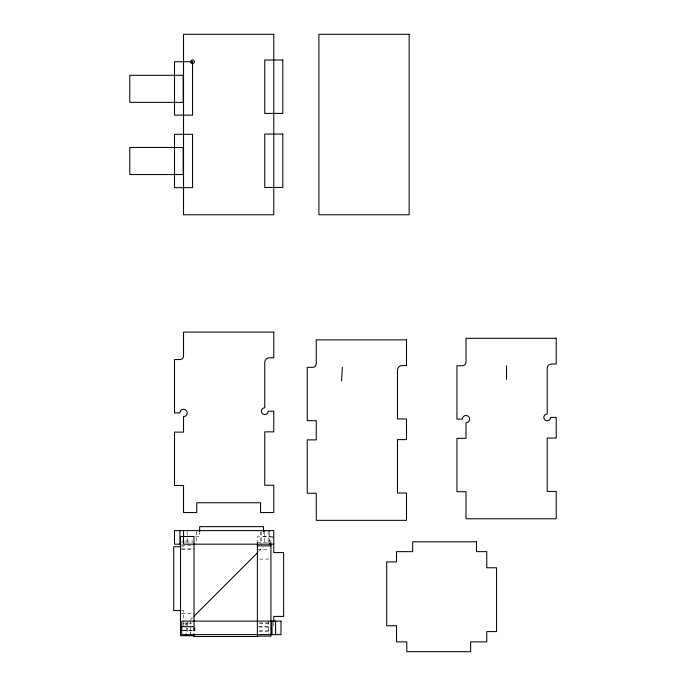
<?xml version="1.0" encoding="UTF-8"?>
<svg xmlns="http://www.w3.org/2000/svg" width="686" height="686" viewBox="0 0 686 686"><rect width="100%" height="100%" fill="white"/><g stroke="black" fill="none" stroke-linecap="round" stroke-linejoin="round"><path stroke-width="0.51" stroke-dasharray="3.43 2.57" d="M190.751 631.266L190.751 633.804L190.751 621.113M185.04 625.195L189.55 620.676M190.305 619.93L192.56 617.674M258.742 551.493L263.252 546.982M267.763 542.472L273.774 536.452M195.639 536.452L199.669 536.452L199.669 532.525M272.754 536.452L263.51 536.452L263.51 532.525M182.176 540.971L183.025 540.971M185.554 540.971L193.169 540.971M181.524 542.094L184.645 542.094M185.692 542.094L192.98 542.094M257.379 542.257L270.919 542.257M181.679 544.17L182.733 544.17M181.524 545.481L194.018 545.481M181.576 546.725L183.539 546.725M181.524 548.843L194.018 548.843M257.379 549.486L268.835 549.486M181.524 549.658L194.018 549.658M259.462 559.064L268.835 559.064M181.576 610.557L183.539 610.557L183.539 621.653M181.524 613.49L194.018 613.49M259.462 622.897L268.835 622.897M182.562 623.068L192.98 623.068M259.462 623.711L268.835 623.711M258.648 626.695L269.744 626.695M259.076 627.081L269.229 627.081M183.025 630.305L194.018 630.305M182.562 630.34L194.018 630.34M259.462 630.46L268.835 630.46M259.076 631.592L269.229 631.592M273.774 622.588L273.774 626.695M270.919 543.861L270.919 536.838L257.379 536.838L257.379 542.909M269.264 532.327L269.264 542.48M268.346 621.113L268.346 633.607M268.14 531.676L268.14 543.132M264.753 532.327L264.753 544.17M261.392 531.676L261.392 544.17M260.577 531.676L260.577 544.17M196.736 531.676L196.736 544.17M194.935 627.356L194.935 632.569M194.121 627.356L194.121 632.569M194.018 627.604L194.018 633.032M193.812 627.681L193.812 632.586M187.372 622.151L187.372 632.569M187.167 531.676L187.167 536.881M187.167 537.918L187.167 544.17M186.24 622.802L186.24 625.34M186.24 627.879L186.24 632.955M183.539 622.665L183.539 626.695"/><path stroke-width="1.03" d="M341.542 380.833L342.383 367.327M194.069 616.165L257.233 553.002M180.924 544.17L174.51 544.17L174.51 530.63L273.774 530.63L273.774 552.59L283.601 552.59L283.601 616.422L273.774 616.422L273.774 621.559M273.774 544.17L183.539 544.17L183.539 530.63M257.379 545.859L270.919 545.859M180.59 546.725L173.721 546.725L173.721 610.557L180.59 610.557M180.487 626.695L194.018 626.695L194.018 536.452L180.487 536.452L180.487 635.716L194.018 635.716L194.018 633.718M180.487 630.305L182.176 630.305M257.644 636.514L193.812 636.514L193.812 634.55M506.508 365.749L506.508 379.281M275.575 621.113L275.575 634.644M271.973 621.113L271.973 634.644M270.919 543.569L270.919 636.102L257.379 636.102L257.379 543.569M269.264 530.63L269.264 531.478M269.264 543.321L269.264 544.17M264.753 530.63L264.753 531.478M263.51 531.547L263.51 526.634L199.669 526.634L199.669 531.547M186.24 633.804L186.24 634.644M179.929 530.63L179.929 544.17M273.774 34.3L183.539 34.3L183.539 214.778L273.774 214.778L273.774 34.3M409.139 34.3L318.896 34.3L318.896 214.778L409.139 214.778L409.139 34.3M282.804 60.008L264.753 60.008L264.753 113.396L282.804 113.396L282.804 60.008M192.56 61.749L174.51 61.749L174.51 115.137L192.56 115.137L192.56 61.749M183.162 75.288L129.774 75.288L129.774 102.36L183.162 102.36L183.162 75.288M282.804 134.062L264.753 134.062L264.753 187.45L282.804 187.45L282.804 134.062M192.56 134.319L174.51 134.319L174.51 187.707L192.56 187.707L192.56 134.319M183.162 147.481L129.774 147.481L129.774 174.553L183.162 174.553L183.162 147.481M273.774 332.093L183.539 332.093L183.539 355.931A3.61 3.61 0 0 1 179.929 359.541L174.51 359.541L174.51 412.929L179.895 412.929A3.644 3.644 0 0 1 183.539 409.285A3.644 3.644 0 0 1 187.184 412.929A3.644 3.644 0 0 1 183.539 416.574L183.539 432.111L174.51 432.111L174.51 485.499L183.539 485.499L183.539 512.571L196.736 512.571L196.736 502.752L260.577 502.752L260.577 512.571L273.774 512.571L273.774 485.242L264.753 485.242L264.753 431.854L273.774 431.854L273.774 411.188L268.14 411.188A3.387 3.387 0 0 1 264.753 414.576A3.387 3.387 0 0 1 261.366 411.188A3.387 3.387 0 0 1 264.753 407.81L264.753 362.311A4.51 4.51 0 0 1 269.264 357.8L273.774 357.8L273.774 332.093M556.226 338.301L465.991 338.301L465.991 362.139A3.61 3.61 0 0 1 462.381 365.749L456.962 365.749L456.962 419.137L462.347 419.137A3.644 3.644 0 0 1 465.991 415.493A3.644 3.644 0 0 1 469.636 419.137A3.644 3.644 0 0 1 465.991 422.782L465.991 438.32L456.962 438.32L456.962 491.708L465.991 491.708L465.991 518.779L556.226 518.779L556.226 491.442L547.205 491.442L547.205 438.054L556.226 438.054L556.226 417.397L550.592 417.397A3.387 3.387 0 0 1 547.205 420.784A3.387 3.387 0 0 1 543.818 417.397A3.387 3.387 0 0 1 547.205 414.01L547.205 368.519A4.51 4.51 0 0 1 551.716 364.009L556.226 364.009L556.226 338.301M406.498 339.862L316.263 339.862L316.263 363.709A3.61 3.61 0 0 1 312.653 367.31L307.234 367.31L307.234 420.707L316.263 420.707L316.263 439.88L307.234 439.88L307.234 493.268L316.263 493.268L316.263 520.348L406.498 520.348L406.498 493.011L397.477 493.011L397.477 439.623L406.498 439.623L406.498 418.966L397.477 418.966L397.477 370.088A4.51 4.51 0 0 1 401.987 365.578L406.498 365.578L406.498 339.862M476.496 541.82L412.663 541.82L412.663 551.638L396.525 551.638L396.525 561.911L386.707 561.911L386.707 625.743L396.525 625.743L396.525 641.882L406.798 641.882L406.798 651.7L470.63 651.7L470.63 641.882L486.768 641.882L486.768 631.609L496.587 631.609L496.587 567.776L486.768 567.776L486.768 551.638L476.496 551.638L476.496 541.82M280.994 621.113L181.73 621.113L181.73 634.644L280.994 634.644L280.994 621.113M191.548 63.241A1.801 1.801 0 0 0 194.361 61.877A1.801 1.801 0 0 0 191.771 60.128A1.801 1.801 0 0 0 191.548 63.241"/></g></svg>
